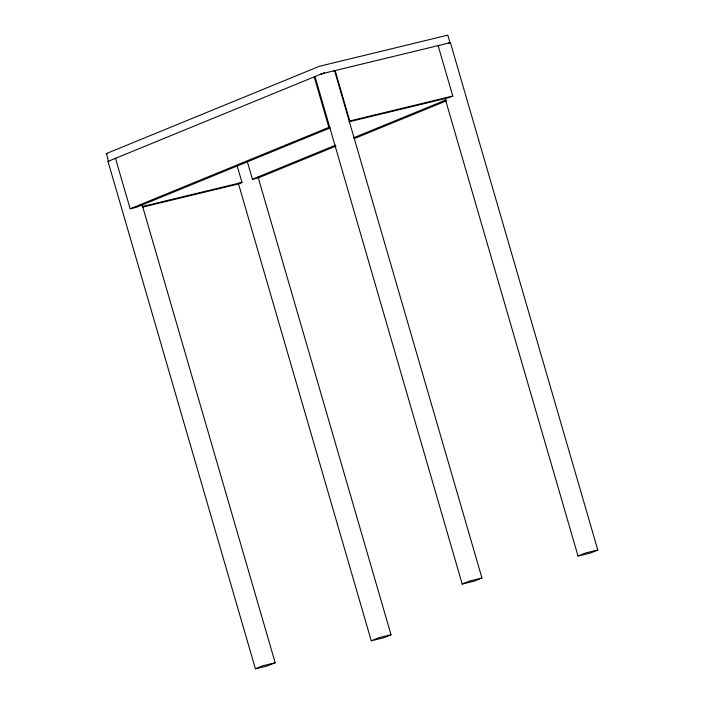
<?xml version="1.0" encoding="UTF-8"?>
<svg xmlns="http://www.w3.org/2000/svg" width="704" height="704" viewBox="0 0 704 704"><rect width="100%" height="100%" fill="white"/><g stroke="black" fill="none" stroke-linecap="round" stroke-linejoin="round"><path stroke-width="1.06" d="M108.398 161.242L106.462 153.534L319.352 66.308L447.33 35.253L447.823 35.218L450.023 42.794L448.835 42.979L449.962 42.777M142.19 204.978L275.194 662.772L266.807 666.09L255.42 668.8L108.002 161.41L321.719 73.797L450.393 42.654L597.81 550.035L590.19 553.133L578.063 556.019L585.658 552.957L597.802 550.026M333.916 70.954L334.55 70.673L481.958 578.037L474.179 581.178L462.194 584.056L315.005 76.542M450.322 42.724L449.698 42.768M255.411 668.774L263.032 665.694L275.176 662.763M391.019 634.806L383.425 637.868L371.272 640.798L378.884 637.692L391.037 634.788L258.042 176.977M462.185 584.038L469.806 580.95L481.95 578.028M449.372 43.12L450.173 42.786M115.482 158.312L130.152 208.798L328.865 127.354L314.195 76.868M330.229 127.882L136.585 207.24L130.152 208.798M237.09 165.616L241.982 182.442L237.952 184.096L142.402 207.187M438.108 45.566L452.778 96.052L448.747 97.706L348.955 121.827M247.245 161.357L252.446 179.238L335.579 145.165M353.83 137.694L446.09 99.88M335.931 146.106L258.878 177.681L252.446 179.238M354.182 138.626L446.442 100.813M114.682 158.638L115.782 158.268M321.402 73.938L320.91 74.122L322.494 73.577M321.71 73.832L322.045 73.718M322.247 73.621L322.749 73.498M438.302 45.558L439.014 45.355M322.546 73.533L324.403 73.049L323.761 73.216M322.96 73.436L323.523 73.278M452.778 96.052L349.791 120.947L335.13 70.462M142.182 206.562L241.982 182.442M333.837 70.77L334.514 70.646M107.378 153.516L106.207 153.718M108.715 161.295L108.038 161.418M578.046 556.063L445.034 98.252M238.26 182.987L371.263 640.79"/></g></svg>
